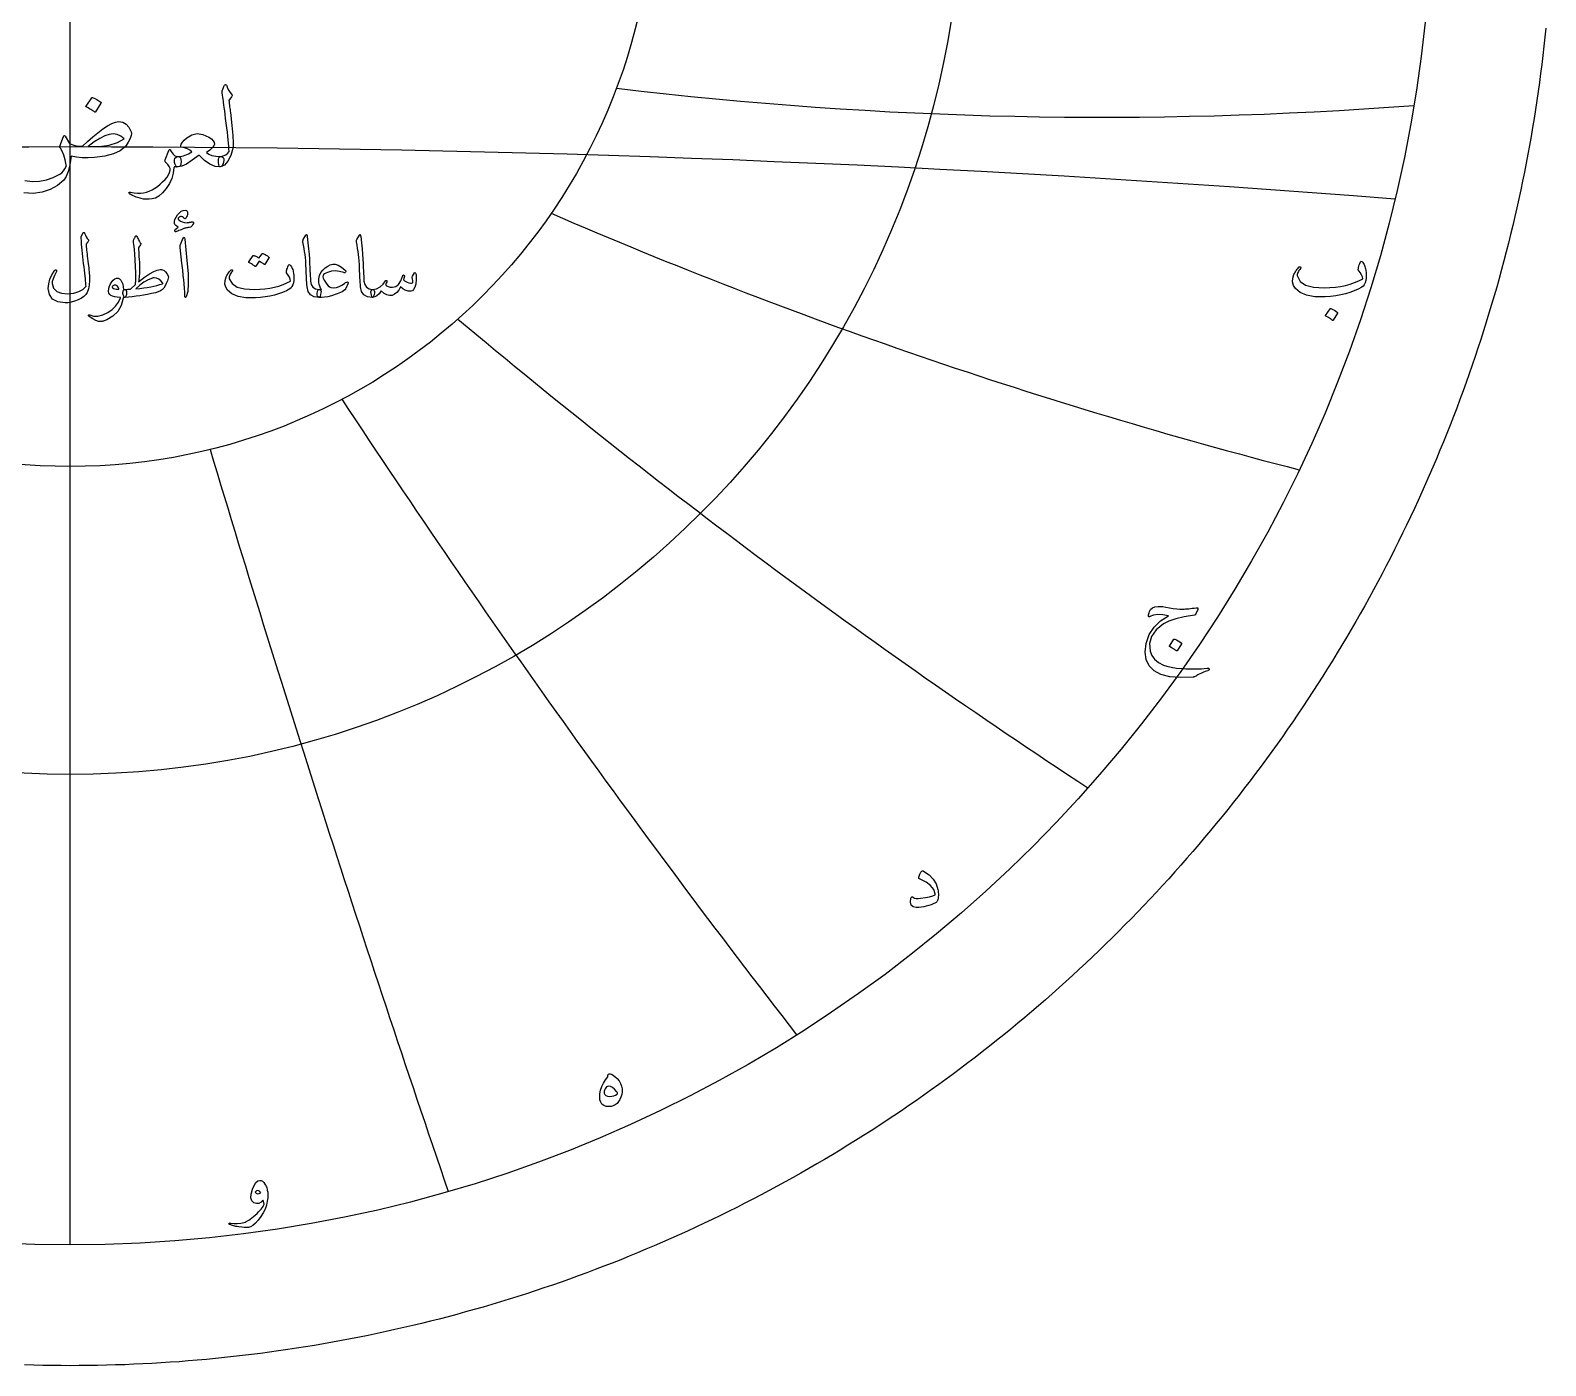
# Model space of a CAD drawing. Header units: millimetres. Extents: x -71 to 71, y -71 to 73.
# Drawn here: x -1.9 to 70.4, y -70.8 to -7 of the extents above; entities that cross this region are included whole.
import ezdxf

# ---------------------------------------------------------------- set-up
doc = ezdxf.new("R2010")
doc.units = ezdxf.units.MM
for name, color, linetype in [('CUT_OUTER', 1, 'Continuous'), ('ENGRAVE', 7, 'Continuous'), ('ENGRAVE_FINE', 8, 'Continuous'), ('TEXT', 5, 'Continuous')]:
    doc.layers.add(name, color=color, linetype=linetype)

msp = doc.modelspace()

# ---------------------------------------------------------------- linework, layer by layer
at = {"layer": 'CUT_OUTER'}
msp.add_lwpolyline([(70.4218, -6.9359), (70.3779, -7.3679), (70.3313, -7.7996), (70.2822, -8.231), (70.2303, -8.6621), (70.1759, -9.0928), (70.1187, -9.5233), (70.059, -9.9533), (69.9966, -10.383), (69.9316, -10.8123), (69.8639, -11.2412), (69.7936, -11.6697), (69.7207, -12.0977), (69.6452, -12.5253), (69.567, -12.9524), (69.4862, -13.379), (69.4028, -13.8051), (69.3168, -14.2307), (69.2282, -14.6557), (69.137, -15.0802), (69.0431, -15.5042), (68.9467, -15.9275), (68.8477, -16.3502), (68.746, -16.7724), (68.6418, -17.1939), (68.535, -17.6147), (68.4257, -18.0349), (68.3137, -18.4544), (68.1992, -18.8733), (68.0821, -19.2914), (67.9625, -19.7087), (67.8403, -20.1254), (67.7155, -20.5413), (67.5882, -20.9564), (67.4583, -21.3707), (67.3259, -21.7842), (67.191, -22.1969), (67.0535, -22.6088), (66.9135, -23.0198), (66.771, -23.4299), (66.626, -23.8392), (66.4785, -24.2475), (66.3285, -24.655), (66.1759, -25.0615), (66.0209, -25.4671), (65.8634, -25.8717), (65.7034, -26.2753), (65.541, -26.678), (65.376, -27.0796), (65.2086, -27.4803), (65.0388, -27.8799), (64.8665, -28.2784), (64.6918, -28.6759), (64.5146, -29.0723), (64.335, -29.4676), (64.153, -29.8618), (63.9685, -30.2549), (63.7817, -30.6468), (63.5925, -31.0376), (63.4008, -31.4272), (63.2068, -31.8156), (63.0104, -32.2029), (62.8116, -32.5889), (62.6105, -32.9737), (62.407, -33.3572), (62.2011, -33.7395), (61.9929, -34.1205), (61.7824, -34.5003), (61.5695, -34.8787), (61.3544, -35.2558), (61.1369, -35.6316), (60.9171, -36.0061), (60.695, -36.3792), (60.4707, -36.7509), (60.244, -37.1213), (60.0151, -37.4902), (59.784, -37.8578), (59.5505, -38.2239), (59.3149, -38.5886), (59.077, -38.9518), (58.8369, -39.3135), (58.5945, -39.6738), (58.35, -40.0326), (58.1033, -40.3899), (57.8543, -40.7456), (57.6032, -41.0998), (57.35, -41.4525), (57.0946, -41.8036), (56.837, -42.1532), (56.5773, -42.5011), (56.3154, -42.8475), (56.0514, -43.1922), (55.7854, -43.5353), (55.5172, -43.8768), (55.2469, -44.2166), (54.9746, -44.5548), (54.7002, -44.8913), (54.4237, -45.226), (54.1451, -45.5591), (53.8646, -45.8905), (53.582, -46.2201), (53.2974, -46.548), (53.0108, -46.8742), (52.7222, -47.1986), (52.4316, -47.5212), (52.139, -47.842), (51.8444, -48.161), (51.548, -48.4782), (51.2495, -48.7936), (50.9492, -49.1072), (50.6469, -49.4188), (50.3427, -49.7287), (50.0366, -50.0366), (49.7287, -50.3427), (49.4188, -50.6469), (49.1072, -50.9492), (48.7936, -51.2495), (48.4782, -51.548), (48.161, -51.8444), (47.842, -52.139), (47.5212, -52.4316), (47.1986, -52.7222), (46.8742, -53.0108), (46.548, -53.2974), (46.2201, -53.582), (45.8905, -53.8646), (45.5591, -54.1451), (45.226, -54.4237), (44.8913, -54.7002), (44.5548, -54.9746), (44.2166, -55.2469), (43.8768, -55.5172), (43.5353, -55.7854), (43.1922, -56.0514), (42.8475, -56.3154), (42.5011, -56.5773), (42.1532, -56.837), (41.8036, -57.0946), (41.4525, -57.35), (41.0998, -57.6032), (40.7456, -57.8543), (40.3899, -58.1033), (40.0326, -58.35), (39.6738, -58.5945), (39.3135, -58.8369), (38.9518, -59.077), (38.5886, -59.3149), (38.2239, -59.5505), (37.8578, -59.784), (37.4902, -60.0151), (37.1213, -60.244), (36.7509, -60.4707), (36.3792, -60.695), (36.0061, -60.9171), (35.6316, -61.1369), (35.2558, -61.3544), (34.8787, -61.5695), (34.5003, -61.7824), (34.1205, -61.9929), (33.7395, -62.2011), (33.3572, -62.407), (32.9737, -62.6105), (32.5889, -62.8116), (32.2029, -63.0104), (31.8156, -63.2068), (31.4272, -63.4008), (31.0376, -63.5925), (30.6468, -63.7817), (30.2549, -63.9685), (29.8618, -64.153), (29.4676, -64.335), (29.0723, -64.5146), (28.6759, -64.6918), (28.2784, -64.8665), (27.8799, -65.0388), (27.4803, -65.2086), (27.0796, -65.376), (26.678, -65.541), (26.2753, -65.7034), (25.8717, -65.8634), (25.4671, -66.0209), (25.0615, -66.1759), (24.655, -66.3285), (24.2475, -66.4785), (23.8392, -66.626), (23.4299, -66.771), (23.0198, -66.9135), (22.6088, -67.0535), (22.1969, -67.191), (21.7842, -67.3259), (21.3707, -67.4583), (20.9564, -67.5882), (20.5413, -67.7155), (20.1254, -67.8403), (19.7087, -67.9625), (19.2914, -68.0821), (18.8733, -68.1992), (18.4544, -68.3137), (18.0349, -68.4257), (17.6147, -68.535), (17.1939, -68.6418), (16.7724, -68.746), (16.3502, -68.8477), (15.9275, -68.9467), (15.5042, -69.0431), (15.0802, -69.137), (14.6557, -69.2282), (14.2307, -69.3168), (13.8051, -69.4028), (13.379, -69.4862), (12.9524, -69.567), (12.5253, -69.6452), (12.0977, -69.7207), (11.6697, -69.7936), (11.2412, -69.8639), (10.8123, -69.9316), (10.383, -69.9966), (9.9533, -70.059), (9.5233, -70.1187), (9.0928, -70.1759), (8.6621, -70.2303), (8.231, -70.2822), (7.7996, -70.3313), (7.3679, -70.3779), (6.9359, -70.4218), (6.5037, -70.463), (6.0712, -70.5016), (5.6385, -70.5375), (5.2056, -70.5708), (4.7725, -70.6014), (4.3392, -70.6293), (3.9058, -70.6546), (3.4722, -70.6773), (3.0384, -70.6972), (2.6046, -70.7146), (2.1706, -70.7292), (1.7366, -70.7412), (1.3025, -70.7505), (0.8684, -70.7572), (0.4342, -70.7612), (0, -70.7625), (-0.4342, -70.7612), (-0.8684, -70.7572), (-1.3025, -70.7505), (-1.7366, -70.7412), (-2.1706, -70.7292)], dxfattribs=at)
at = {"layer": 'ENGRAVE'}
for points in [[(0, -65), (0, 65)], [(0, -65), (0, -27.8517)]]:
    msp.add_lwpolyline(points, dxfattribs=at)
for radius in [65, 42.5483, 27.8517]:
    msp.add_circle((0, 0), radius, dxfattribs=at)
for centre, radius, start, end in [((49.2837, 183.9292), 195.1133, 263.167383, 274.36295), ((118.9428, 206.0149), 241.6607, 246.597817, 255.554271), ((224.1807, 224.1807), 319.8818, 229.986389, 236.70373), ((411.7152, 237.7039), 477.308, 213.342642, 217.820869), ((918.2421, 246.0422), 951.5858, 196.6768919, 198.9160054)]:
    msp.add_arc(centre, radius, start, end, dxfattribs=at)
at = {"layer": 'ENGRAVE_FINE'}
msp.add_arc((0, -818.7289), 806.1255, 85.5016347, 94.4983653, dxfattribs=at)
at = {"layer": 'TEXT'}
for points in [[(7.2572, -9.9263), (7.2944, -9.8365), (7.3232, -9.7654), (7.3439, -9.7128), (7.3562, -9.6788), (7.3659, -9.6571), (7.3782, -9.6416), (7.3934, -9.6323), (7.4112, -9.6293), (7.4315, -9.6327), (7.4484, -9.643), (7.4618, -9.6602), (7.4717, -9.6843), (7.5175, -9.8022), (7.5721, -9.9084), (7.6357, -10.0029), (7.7082, -10.0858), (7.7285, -10.1122), (7.7344, -10.1421), (7.7258, -10.1755), (7.7027, -10.2123), (7.5817, -10.3828), (7.59, -10.4591), (7.5982, -10.534), (7.6065, -10.6076), (7.6147, -10.6798), (7.623, -10.7506), (7.6312, -10.82), (7.6395, -10.8881), (7.6477, -10.9548), (7.7237, -11.5721), (7.7701, -12.0548), (7.787, -12.4026), (7.7742, -12.6158), (7.6704, -13.0025), (7.535, -13.2881), (7.3679, -13.4727), (7.1692, -13.5563), (7.1637, -13.5563), (7.1582, -13.5563), (7.1527, -13.5563), (7.1472, -13.5563), (7.1146, -13.5253), (7.0936, -13.4545), (7.0843, -13.3438), (7.0867, -13.1933), (7.0919, -13.1376), (7.1074, -13.097), (7.1332, -13.0716), (7.1692, -13.0613), (7.3088, -13.0334), (7.425, -12.9829), (7.5178, -12.9097), (7.5872, -12.8138), (7.5826, -12.6986), (7.5742, -12.5676), (7.562, -12.4208), (7.546, -12.2583), (7.5266, -12.0805), (7.5041, -11.8884), (7.4785, -11.6818), (7.4497, -11.4608), (7.4233, -11.2435), (7.3989, -11.0483), (7.3765, -10.875), (7.3562, -10.7238), (7.3387, -10.5945), (7.3246, -10.4873), (7.314, -10.402), (7.3067, -10.3388), (7.2517, -10.0253), (7.25, -9.9943), (7.2504, -9.9675), (7.2528, -9.9448), (7.2572, -9.9263)], [(1.0312, -10.2508), (1.0381, -10.2439), (1.0477, -10.2398), (1.0601, -10.2384), (1.0752, -10.2398), (1.1822, -10.2831), (1.2829, -10.336), (1.3774, -10.3986), (1.4657, -10.4708), (1.4743, -10.4818), (1.4781, -10.4928), (1.4771, -10.5038), (1.4712, -10.5148), (1.2127, -10.9328), (1.2031, -10.9427), (1.1907, -10.9451), (1.1756, -10.94), (1.1578, -10.9273), (1.1423, -10.9163), (1.1179, -10.8998), (1.0845, -10.8778), (1.0422, -10.8503), (0.9903, -10.8173), (0.9281, -10.7788), (0.8556, -10.7348), (0.7727, -10.6853), (0.7617, -10.677), (0.7562, -10.6688), (0.7562, -10.6605), (0.7617, -10.6523)], [(2.5877, -12.2088), (2.419, -12.0802), (2.2426, -12.0025), (2.0587, -11.9757), (1.8672, -11.9998), (1.6596, -12.073), (1.4217, -12.1936), (1.1536, -12.3617), (0.8552, -12.5773), (1.3987, -12.579), (1.8686, -12.5181), (2.265, -12.3947), (2.5877, -12.2088)], [(7.1692, -13.0613), (7.2497, -13.0733), (7.304, -13.1094), (7.3322, -13.1695), (7.3342, -13.2538), (7.3074, -13.384), (7.271, -13.4779), (7.2249, -13.5353), (7.1692, -13.5563), (6.9159, -13.5332), (6.6619, -13.4311), (6.4072, -13.25), (6.1517, -12.9898), (5.8297, -13.2397), (5.5564, -13.4174), (5.3319, -13.5229), (5.1562, -13.5563), (5.0982, -13.5432), (5.0504, -13.504), (5.0129, -13.4387), (4.9857, -13.3473), (4.9778, -13.2263), (5.0036, -13.1383), (5.0631, -13.0833), (5.1562, -13.0613), (5.241, -13.053), (5.3247, -13.0393), (5.4074, -13.02), (5.489, -12.9953), (5.5696, -12.9647), (5.6492, -12.9279), (5.7277, -12.8849), (5.8052, -12.8358), (5.71, -12.7581), (5.5949, -12.6955), (5.4598, -12.6481), (5.3047, -12.6158), (5.2907, -12.6099), (5.2814, -12.5979), (5.2769, -12.5797), (5.2772, -12.5553), (5.3034, -12.471), (5.3597, -12.3779), (5.4464, -12.2758), (5.5632, -12.1648), (5.807, -12.0187), (6.0651, -11.9654), (6.3377, -12.0049), (6.6247, -12.1373), (6.7464, -12.2218), (6.831, -12.305), (6.8784, -12.3868), (6.8887, -12.4673), (6.8585, -12.5539), (6.7842, -12.6488), (6.666, -12.7519), (6.5037, -12.8633), (6.6196, -12.9499), (6.7691, -13.0118), (6.9523, -13.0489), (7.1692, -13.0613)], [(4.5347, -13.2153), (4.7052, -12.7753), (4.7242, -12.7402), (4.7424, -12.723), (4.7599, -12.7237), (4.7767, -12.7423), (4.8228, -12.8193), (4.8675, -12.8853), (4.9108, -12.9403), (4.9527, -12.9843), (4.9988, -13.0179), (5.049, -13.042), (5.1033, -13.0564), (5.1617, -13.0613), (5.2195, -13.0764), (5.2607, -13.1218), (5.2855, -13.1974), (5.2937, -13.3033), (5.2855, -13.4098), (5.2607, -13.4875), (5.2195, -13.5363), (5.1617, -13.5563), (5.1174, -13.5583), (5.0724, -13.559), (5.0267, -13.5583), (4.9802, -13.5563), (4.9723, -13.5583), (4.9651, -13.5645), (4.9586, -13.5748), (4.9527, -13.5893), (4.9232, -13.8495), (4.851, -14.1021), (4.7362, -14.3472), (4.5787, -14.5848), (4.4031, -14.7913), (4.2336, -14.9436), (4.0703, -15.0416), (3.9132, -15.0853), (3.7654, -15.0966), (3.63, -15.0976), (3.5069, -15.0883), (3.3962, -15.0688), (3.3421, -15.0536), (3.2842, -15.0358), (3.2225, -15.0151), (3.157, -14.9918), (3.0881, -14.9649), (3.0161, -14.934), (2.941, -14.8989), (2.8627, -14.8598), (2.8432, -14.8508), (2.8284, -14.8405), (2.8184, -14.8288), (2.8132, -14.8158), (2.8098, -14.7982), (2.8105, -14.7841), (2.8153, -14.7735), (2.8242, -14.7663), (2.8359, -14.7597), (2.849, -14.7566), (2.8634, -14.757), (2.8792, -14.7608), (3.0525, -14.7958), (3.2147, -14.813), (3.366, -14.8123), (3.5062, -14.7938), (3.645, -14.7571), (3.7806, -14.7078), (3.9131, -14.6458), (4.0425, -14.571), (4.1692, -14.4839), (4.2934, -14.3847), (4.4153, -14.2735), (4.5347, -14.1503), (4.6245, -14.0378), (4.6956, -13.9261), (4.7482, -13.8151), (4.7822, -13.7048), (4.7723, -13.6278), (4.7314, -13.5398), (4.6595, -13.4408), (4.5567, -13.3308), (4.5389, -13.307), (4.5292, -13.2799), (4.5279, -13.2493), (4.5347, -13.2153)], [(5.742, -16.43), (5.6882, -16.4401), (5.6384, -16.4496), (5.5923, -16.4586), (5.5502, -16.4671), (5.5122, -16.4754), (5.4785, -16.4836), (5.4493, -16.4919), (5.4244, -16.5001), (5.3991, -16.5095), (5.3687, -16.5213), (5.3331, -16.5353), (5.2924, -16.5517), (5.2465, -16.5706), (5.1954, -16.5924), (5.1392, -16.617), (5.0779, -16.6445), (5.0529, -16.6528), (5.0315, -16.6528), (5.0137, -16.6445), (4.9995, -16.628), (4.991, -16.5875), (5.015, -16.5403), (5.0714, -16.4865), (5.1604, -16.4259), (5.0923, -16.3872), (5.0408, -16.3454), (5.0057, -16.3006), (4.9871, -16.2526), (4.9835, -16.1621), (5.0057, -16.0639), (5.0536, -15.9579), (5.1274, -15.8443), (5.2153, -15.7424), (5.3058, -15.672), (5.3989, -15.6331), (5.4945, -15.6256), (5.5479, -15.639), (5.5842, -15.6669), (5.6036, -15.7092), (5.6059, -15.7659), (5.5966, -15.8272), (5.5811, -15.8834), (5.5595, -15.9345), (5.5316, -15.9804), (5.5038, -16.0126), (5.478, -16.0268), (5.4543, -16.0229), (5.4326, -16.001), (5.4079, -15.9683), (5.379, -15.9443), (5.346, -15.9291), (5.3089, -15.9226), (5.2699, -15.9226), (5.2357, -15.9309), (5.206, -15.9474), (5.181, -15.9721), (5.1627, -16.002), (5.1573, -16.0299), (5.1648, -16.0557), (5.1851, -16.0794), (5.2614, -16.1358), (5.3543, -16.1773), (5.4636, -16.2039), (5.5894, -16.2155), (5.6003, -16.2151), (5.6126, -16.214), (5.6261, -16.212), (5.6409, -16.2093), (5.6571, -16.2061), (5.6745, -16.2026), (5.6931, -16.1989), (5.7131, -16.1949), (5.7348, -16.1909), (5.7544, -16.1871), (5.7719, -16.1837), (5.7874, -16.1804), (5.801, -16.1777), (5.8132, -16.1758), (5.8237, -16.1746), (5.8328, -16.1743), (5.8498, -16.1761), (5.8637, -16.1815), (5.8745, -16.1905), (5.8823, -16.2031), (5.8871, -16.2152), (5.8895, -16.2268), (5.8892, -16.2379), (5.8864, -16.2485), (5.8464, -16.3233), (5.809, -16.3784), (5.7742, -16.414), (5.742, -16.43)], [(0.6105, -16.7105), (0.6177, -16.6979), (0.627, -16.6888), (0.6383, -16.6834), (0.6517, -16.6816), (0.6652, -16.6839), (0.6765, -16.6909), (0.6858, -16.7025), (0.693, -16.7188), (0.7314, -16.8134), (0.7724, -16.8951), (0.816, -16.9639), (0.8621, -17.0199), (0.8758, -17.04), (0.8797, -17.0632), (0.8737, -17.0895), (0.858, -17.1189), (0.8479, -17.1331), (0.8384, -17.1467), (0.8294, -17.1599), (0.8209, -17.1725), (0.8129, -17.1844), (0.8054, -17.1952), (0.7984, -17.205), (0.792, -17.2138), (0.7812, -17.2297), (0.7734, -17.2488), (0.7688, -17.271), (0.7673, -17.2963), (0.7721, -17.3675), (0.7786, -17.4453), (0.7866, -17.5294), (0.7961, -17.6201), (0.807, -17.7171), (0.8188, -17.8206), (0.8317, -17.9306), (0.8456, -18.047), (0.8612, -18.1631), (0.875, -18.2723), (0.887, -18.3746), (0.8972, -18.4698), (0.9058, -18.5584), (0.9132, -18.6405), (0.9192, -18.7162), (0.924, -18.7854), (0.9294, -18.9903), (0.9127, -19.1845), (0.8737, -19.3678), (0.8126, -19.5403), (0.7531, -19.6416), (0.661, -19.7352), (0.5365, -19.821), (0.3795, -19.8991), (0.2093, -19.9638), (0.0495, -20.0095), (-0.1, -20.036), (-0.2392, -20.0435), (-0.5878, -19.9956), (-0.8374, -19.8641), (-0.9879, -19.6491), (-1.0395, -19.3505), (-1.0215, -19.128), (-0.9632, -18.9102), (-0.8647, -18.6969), (-0.726, -18.4884), (-0.7154, -18.4763), (-0.7043, -18.4688), (-0.6927, -18.4659), (-0.6806, -18.4678), (-0.6677, -18.4727), (-0.6579, -18.4791), (-0.6512, -18.4871), (-0.6476, -18.4966), (-0.645, -18.5108), (-0.6456, -18.5245), (-0.6492, -18.5376), (-0.6559, -18.5503), (-0.7505, -18.7346), (-0.8157, -18.8916), (-0.8516, -19.0213), (-0.858, -19.1236), (-0.7892, -19.3441), (-0.6404, -19.498), (-0.4117, -19.5854), (-0.1031, -19.6063), (0.1751, -19.5761), (0.4115, -19.5062), (0.6061, -19.3967), (0.759, -19.2474), (0.7558, -19.1753), (0.7502, -19.0911), (0.7424, -18.9949), (0.7322, -18.8864), (0.7194, -18.7657), (0.7038, -18.6322), (0.6854, -18.4862), (0.6641, -18.3275), (0.644, -18.1638), (0.6249, -18.0027), (0.6069, -17.8441), (0.5899, -17.6881), (0.5741, -17.5347), (0.56, -17.3839), (0.5473, -17.2357), (0.5363, -17.09), (0.5198, -16.9498), (0.5205, -16.9338), (0.5228, -16.9188), (0.5267, -16.9049), (0.5321, -16.892)], [(3.1268, -16.859), (3.1365, -16.8484), (3.1453, -16.8415), (3.153, -16.8381), (3.1598, -16.8384), (3.1677, -16.842), (3.1752, -16.8487), (3.1822, -16.8585), (3.1886, -16.8714), (3.2148, -16.9271), (3.2397, -16.9786), (3.2633, -17.0261), (3.2856, -17.0694), (3.3068, -17.1081), (3.3273, -17.1416), (3.3471, -17.1699), (3.366, -17.1931), (3.3799, -17.2122), (3.3846, -17.2323), (3.3799, -17.2535), (3.366, -17.2756), (3.2835, -17.3788), (3.2729, -17.3965), (3.266, -17.4169), (3.2626, -17.4399), (3.2629, -17.4654), (3.2763, -17.66), (3.2876, -17.8315), (3.2969, -17.9797), (3.3041, -18.1048), (3.3095, -18.2068), (3.3134, -18.2863), (3.3157, -18.343), (3.3165, -18.377), (3.3156, -18.4776), (3.3129, -18.5729), (3.3084, -18.6632), (3.3021, -18.7483), (3.2942, -18.8282), (3.285, -18.9029), (3.2746, -18.9726), (3.2629, -19.037), (3.5431, -18.8225), (3.7857, -18.6575), (3.9907, -18.542), (4.158, -18.476), (4.2325, -18.4585), (4.2993, -18.4513), (4.3583, -18.4543), (4.4096, -18.4678), (4.4821, -18.5054), (4.5509, -18.5647), (4.6161, -18.6456), (4.6777, -18.7483), (4.6873, -18.7727), (4.6912, -18.8008), (4.6894, -18.8326), (4.6819, -18.8679), (4.6409, -18.9947), (4.5922, -19.1154), (4.5357, -19.2298), (4.4715, -19.3381), (4.4091, -19.4077), (4.3209, -19.4681), (4.207, -19.5191), (4.0673, -19.5609), (3.8802, -19.6023), (3.6945, -19.6398), (3.51, -19.6734), (3.3268, -19.7032), (3.1452, -19.7288), (2.9654, -19.7501), (2.7873, -19.767), (2.6111, -19.7795), (2.5913, -19.7738), (2.573, -19.7568), (2.5562, -19.7285), (2.541, -19.6888), (2.5276, -19.64), (2.5204, -19.5928), (2.5193, -19.5472), (2.5245, -19.5031), (2.5361, -19.4647), (2.5544, -19.4361), (2.5794, -19.4173), (2.6111, -19.4083), (2.6533, -19.4059), (2.6931, -19.4031), (2.7306, -19.3997), (2.7658, -19.3959), (2.7987, -19.392), (2.8292, -19.3887), (2.8575, -19.3858), (2.8834, -19.3835), (3.1144, -19.1608), (3.1164, -19.1511), (3.1185, -19.1386), (3.1206, -19.1232), (3.1226, -19.1051), (3.1247, -19.0841), (3.1268, -19.0602), (3.1288, -19.0335), (3.1309, -19.004), (3.1327, -18.9719), (3.134, -18.9375), (3.1347, -18.9007), (3.135, -18.8617), (3.135, -18.8206), (3.135, -18.7776), (3.135, -18.7329), (3.135, -18.6864), (3.1345, -18.6338), (3.1329, -18.5709), (3.1304, -18.4977), (3.1268, -18.4141), (3.1221, -18.3208), (3.1164, -18.2182), (3.1097, -18.1063), (3.102, -17.9851), (3.0842, -17.7162), (3.068, -17.5035), (3.0533, -17.347), (3.0401, -17.2468), (3.0296, -17.1823), (3.0226, -17.1333), (3.0192, -17.0998), (3.0195, -17.0818), (3.032, -17.0477), (3.0448, -17.0158), (3.0578, -16.9858), (3.0711, -16.958), (3.0846, -16.9317), (3.0984, -16.9064), (3.1124, -16.8822), (3.1268, -16.859)], [(5.3666, -17.0158), (5.4061, -16.9394), (5.4378, -16.9126), (5.4618, -16.9353), (5.478, -17.0075), (5.5729, -18.0181), (5.6293, -18.6384), (5.642, -19.1339), (5.6108, -19.5047), (5.5358, -19.7506), (5.5221, -19.7707), (5.51, -19.7816), (5.4994, -19.7831), (5.4904, -19.7754), (5.4832, -19.7633), (5.478, -19.7475), (5.4749, -19.7282), (5.4739, -19.7053), (5.4739, -19.5266), (5.4656, -19.3371), (5.4491, -19.1368), (5.4244, -18.9256), (5.419, -18.8705), (5.4027, -18.7214), (5.3756, -18.4786), (5.3377, -18.1419), (5.247, -17.3953), (5.2449, -17.3556), (5.247, -17.3189), (5.2532, -17.2854), (5.2635, -17.255)], [(11.2571, -16.8095), (11.2651, -16.7971), (11.2726, -16.7889), (11.2796, -16.7848), (11.286, -16.7848), (11.2958, -16.7902), (11.3046, -16.8064), (11.3123, -16.8335), (11.319, -16.8714), (11.353, -17.1795), (11.3809, -17.4643), (11.4025, -17.726), (11.418, -17.9645), (11.4279, -18.1684), (11.4371, -18.3512), (11.4455, -18.5129), (11.4531, -18.6534), (11.4596, -18.7727), (11.4649, -18.871), (11.4689, -18.9481), (11.4716, -19.004), (11.5082, -19.1716), (11.5892, -19.2948), (11.7145, -19.3737), (11.8841, -19.4083), (11.9313, -19.4206), (11.9615, -19.4495), (11.9746, -19.4949), (11.9708, -19.5568), (11.9514, -19.6542), (11.9305, -19.7238), (11.9081, -19.7656), (11.8841, -19.7795), (11.6454, -19.7481), (11.4696, -19.6537), (11.3566, -19.4964), (11.3066, -19.2763), (11.2988, -19.1709), (11.2917, -19.0654), (11.2854, -18.9595), (11.2798, -18.8534), (11.2748, -18.7471), (11.27, -18.6405), (11.2655, -18.5336), (11.2613, -18.4265), (11.2535, -18.2222), (11.2427, -18.0382), (11.2288, -17.8747), (11.2118, -17.7314), (11.1916, -17.5939), (11.1684, -17.4473), (11.1421, -17.2917), (11.1128, -17.1271), (11.1089, -17.0975), (11.1097, -17.0704), (11.1151, -17.0459), (11.1251, -17.024)], [(13.8105, -16.8095), (13.8185, -16.7971), (13.826, -16.7889), (13.8329, -16.7848), (13.8394, -16.7848), (13.8492, -16.7902), (13.8579, -16.8064), (13.8657, -16.8335), (13.8724, -16.8714), (13.9064, -17.1795), (13.9343, -17.4643), (13.9559, -17.726), (13.9714, -17.9645), (13.9813, -18.1684), (13.9905, -18.3512), (13.9988, -18.5129), (14.0064, -18.6534), (14.013, -18.7727), (14.0183, -18.871), (14.0223, -18.9481), (14.025, -19.004), (14.0616, -19.1716), (14.1426, -19.2948), (14.2679, -19.3737), (14.4375, -19.4083), (14.4847, -19.4206), (14.5148, -19.4495), (14.528, -19.4949), (14.5241, -19.5568), (14.5048, -19.6542), (14.4839, -19.7238), (14.4615, -19.7656), (14.4375, -19.7795), (14.1988, -19.7481), (14.0229, -19.6537), (13.91, -19.4964), (13.86, -19.2763), (13.8521, -19.1709), (13.845, -19.0654), (13.8387, -18.9595), (13.8332, -18.8534), (13.8282, -18.7471), (13.8234, -18.6405), (13.8189, -18.5336), (13.8146, -18.4265), (13.8069, -18.2222), (13.7961, -18.0382), (13.7821, -17.8747), (13.7651, -17.7314), (13.745, -17.5939), (13.7218, -17.4473), (13.6955, -17.2917), (13.6661, -17.1271), (13.6623, -17.0975), (13.663, -17.0704), (13.6684, -17.0459), (13.6785, -17.024)], [(9.1616, -17.6964), (9.1668, -17.6912), (9.174, -17.6881), (9.1833, -17.6871), (9.1946, -17.6881), (9.2352, -17.7033), (9.2745, -17.7201), (9.3126, -17.7384), (9.3493, -17.7583), (9.385, -17.7799), (9.42, -17.8036), (9.4541, -17.8294), (9.4875, -17.8573), (9.4939, -17.8658), (9.4968, -17.8748), (9.496, -17.8843), (9.4916, -17.8944), (9.2936, -18.2079), (9.2882, -18.212), (9.2802, -18.212), (9.2696, -18.2079), (9.2565, -18.1996), (9.2475, -18.192), (9.2328, -18.1816), (9.2124, -18.1683), (9.1864, -18.1522), (9.1544, -18.133), (9.1163, -18.1104), (9.0719, -18.0845), (9.0214, -18.0553), (8.8646, -18.2986), (8.8574, -18.3061), (8.8481, -18.3079), (8.8368, -18.304), (8.8234, -18.2945), (8.8118, -18.2863), (8.7935, -18.2739), (8.7685, -18.2574), (8.7368, -18.2368), (8.6978, -18.212), (8.6512, -18.1831), (8.5968, -18.1501), (8.5346, -18.113), (8.5282, -18.1068), (8.5253, -18.1006), (8.5261, -18.0944), (8.5305, -18.0883), (8.7326, -17.7871), (8.7378, -17.782), (8.745, -17.7789), (8.7543, -17.7778), (8.7656, -17.7789), (8.8002, -17.7901), (8.8337, -17.8031), (8.8662, -17.8179), (8.8976, -17.8346), (8.928, -17.8527), (8.9574, -17.8722), (8.9858, -17.893), (9.0131, -17.915)], [(61.6723, -18.0863), (61.7019, -18.1234), (61.7289, -18.1644), (61.7536, -18.2092), (61.7757, -18.2579), (61.7954, -18.3102), (61.8125, -18.3657), (61.8273, -18.4246), (61.8395, -18.4867), (61.8554, -18.6116), (61.8593, -18.7353), (61.851, -18.858), (61.8307, -18.9795), (61.7999, -19.0879), (61.7603, -19.1753), (61.7119, -19.2419), (61.6547, -19.2875), (61.4732, -19.3835), (61.2807, -19.469), (61.0772, -19.5441), (60.8627, -19.6087), (60.6372, -19.6623), (60.4007, -19.7044), (60.1532, -19.7349), (59.8947, -19.7539), (59.4101, -19.749), (59.0125, -19.6813), (58.7017, -19.551), (58.4779, -19.3579), (58.386, -19.2069), (58.3437, -19.0444), (58.3508, -18.8703), (58.4075, -18.6847), (58.4266, -18.6447), (58.4487, -18.6039), (58.4739, -18.5622), (58.5021, -18.5197), (58.5333, -18.4764), (58.5675, -18.4323), (58.6048, -18.3873), (58.6451, -18.3415), (58.6586, -18.3286), (58.6726, -18.3206), (58.6872, -18.3176), (58.7023, -18.3195), (58.7125, -18.3234), (58.721, -18.3305), (58.7279, -18.341), (58.7331, -18.3547), (58.7356, -18.3676), (58.7342, -18.38), (58.729, -18.3918), (58.7199, -18.4031), (58.6822, -18.4479), (58.6484, -18.4944), (58.6184, -18.5425), (58.5923, -18.5923), (58.5744, -18.6399), (58.5648, -18.6858), (58.5634, -18.7301), (58.5703, -18.7727), (58.7078, -19.0216), (58.9663, -19.1962), (59.3458, -19.2966), (59.8463, -19.3227), (60.1214, -19.3121), (60.3836, -19.2892), (60.6329, -19.2538), (60.8693, -19.2061), (61.093, -19.146), (61.3043, -19.0736), (61.5033, -18.9887), (61.6899, -18.8915), (61.6717, -18.8008), (61.6305, -18.7001), (61.5661, -18.5896), (61.4787, -18.4691), (61.4759, -18.4576), (61.4765, -18.4361), (61.4803, -18.4048), (61.4875, -18.3635), (61.4894, -18.3594), (61.4908, -18.3558), (61.4916, -18.3528), (61.4919, -18.3503), (61.5062, -18.2942), (61.5271, -18.2315), (61.5546, -18.1622), (61.5887, -18.0863), (61.6038, -18.0632), (61.6228, -18.0555), (61.6456, -18.0632), (61.6723, -18.0863)], [(10.5064, -18.245), (10.5341, -18.2798), (10.5595, -18.3182), (10.5826, -18.3602), (10.6033, -18.4059), (10.6217, -18.4549), (10.6379, -18.5069), (10.6517, -18.5621), (10.6631, -18.6204), (10.6781, -18.7374), (10.6817, -18.8534), (10.674, -18.9684), (10.6549, -19.0824), (10.626, -19.184), (10.5889, -19.2659), (10.5435, -19.3283), (10.4899, -19.3711), (10.3197, -19.4611), (10.1393, -19.5413), (9.9485, -19.6117), (9.7474, -19.6723), (9.536, -19.7225), (9.3143, -19.762), (9.0822, -19.7906), (8.8399, -19.8084), (8.3856, -19.8037), (8.0128, -19.7403), (7.7215, -19.6181), (7.5116, -19.4371), (7.4255, -19.2956), (7.3858, -19.1432), (7.3925, -18.98), (7.4456, -18.806), (7.4635, -18.7685), (7.4843, -18.7302), (7.5079, -18.6911), (7.5343, -18.6513), (7.5636, -18.6107), (7.5957, -18.5693), (7.6306, -18.5272), (7.6684, -18.4843), (7.681, -18.4721), (7.6942, -18.4647), (7.7078, -18.4618), (7.722, -18.4636), (7.7315, -18.4672), (7.7395, -18.4739), (7.746, -18.4837), (7.7509, -18.4966), (7.7532, -18.5087), (7.7519, -18.5203), (7.747, -18.5314), (7.7385, -18.542), (7.7032, -18.584), (7.6715, -18.6276), (7.6434, -18.6727), (7.6189, -18.7194), (7.6021, -18.764), (7.5931, -18.807), (7.5918, -18.8485), (7.5983, -18.8885), (7.7272, -19.1218), (7.9695, -19.2855), (8.3253, -19.3796), (8.7945, -19.4041), (9.0524, -19.3942), (9.2983, -19.3727), (9.532, -19.3395), (9.7536, -19.2948), (9.9633, -19.2385), (10.1614, -19.1706), (10.3479, -19.091), (10.5229, -18.9999), (10.5059, -18.9148), (10.4672, -18.8204), (10.4069, -18.7168), (10.3249, -18.6039), (10.3223, -18.5931), (10.3228, -18.5729), (10.3264, -18.5436), (10.3331, -18.5049), (10.3349, -18.501), (10.3362, -18.4977), (10.337, -18.4948), (10.3373, -18.4925), (10.3507, -18.4399), (10.3703, -18.3811), (10.396, -18.3162), (10.428, -18.245), (10.4422, -18.2233), (10.46, -18.2161), (10.4814, -18.2233), (10.5064, -18.245)], [(13.2743, -19.1071), (13.1629, -19.3546), (13.1487, -19.3791), (13.135, -19.399), (13.1219, -19.4142), (13.1093, -19.4248), (13.0451, -19.4687), (12.9762, -19.5098), (12.9027, -19.5481), (12.8246, -19.5836), (12.7421, -19.6167), (12.6555, -19.648), (12.5648, -19.6775), (12.4699, -19.7053), (12.2925, -19.7486), (12.1358, -19.7754), (11.9996, -19.7857), (11.8841, -19.7795), (11.84, -19.7594), (11.8109, -19.7197), (11.7967, -19.6604), (11.7975, -19.5815), (11.8081, -19.5103), (11.8233, -19.4578), (11.8431, -19.4237), (11.8676, -19.4083), (11.8718, -19.4083), (11.8759, -19.4083), (11.88, -19.4083), (11.8841, -19.4083), (11.9148, -19.4113), (11.945, -19.4124), (11.9746, -19.4113), (12.0038, -19.4083), (11.9537, -19.3343), (11.9151, -19.2525), (11.8877, -19.1631), (11.8718, -19.0659), (11.8694, -18.8919), (11.8996, -18.7369), (11.9622, -18.601), (12.0574, -18.4843), (12.1798, -18.3752), (12.2997, -18.2914), (12.417, -18.2329), (12.5318, -18.1996), (12.6555, -18.1999), (12.7958, -18.246), (12.9525, -18.3381), (13.1258, -18.476), (13.1453, -18.4974), (13.1546, -18.5203), (13.1536, -18.5448), (13.1423, -18.5709), (13.126, -18.591), (13.1062, -18.6018), (13.0827, -18.6034), (13.0556, -18.5956), (12.8615, -18.5394), (12.6668, -18.5193), (12.4717, -18.5353), (12.276, -18.5874), (12.1984, -18.6201), (12.1388, -18.6565), (12.0973, -18.6964), (12.0739, -18.74), (12.0682, -18.7952), (12.0842, -18.8658), (12.1218, -18.9519), (12.1811, -19.0535), (12.2533, -19.1561), (12.3214, -19.2329), (12.3853, -19.284), (12.4451, -19.3093), (12.5753, -19.3221), (12.706, -19.3072), (12.8373, -19.2644), (12.969, -19.1938), (13.0886, -19.1113), (13.1505, -19.0721), (13.2, -19.0494), (13.2371, -19.0432), (13.2619, -19.0535), (13.2719, -19.0661), (13.2773, -19.0793), (13.2781, -19.0929), (13.2743, -19.1071)], [(16.4381, -18.6039), (16.4471, -18.5977), (16.4577, -18.5998), (16.4698, -18.6101), (16.4835, -18.6286), (16.4982, -18.6601), (16.5093, -18.7049), (16.5168, -18.7632), (16.5206, -18.8349), (16.5219, -18.9163), (16.5175, -18.9958), (16.5075, -19.0731), (16.4917, -19.1484), (16.4459, -19.2948), (16.3948, -19.4), (16.3386, -19.4639), (16.2772, -19.4866), (16.1321, -19.4781), (15.9978, -19.4402), (15.8743, -19.3729), (15.7616, -19.2763), (15.6843, -19.4286), (15.5925, -19.5475), (15.4863, -19.6328), (15.3656, -19.6846), (15.239, -19.696), (15.1109, -19.664), (14.9812, -19.5887), (14.85, -19.4701), (14.7438, -19.6055), (14.6396, -19.7022), (14.5375, -19.7602), (14.4375, -19.7795), (14.4174, -19.7682), (14.3983, -19.7341), (14.3803, -19.6774), (14.3633, -19.598), (14.3571, -19.5196), (14.3674, -19.4619), (14.3942, -19.4248), (14.4375, -19.4083), (14.6278, -19.3652), (14.7943, -19.2814), (14.9371, -19.1569), (15.0563, -18.9916), (15.0627, -18.9826), (15.0697, -18.9762), (15.0771, -18.9723), (15.0851, -18.971), (15.0949, -18.972), (15.1037, -18.9751), (15.1114, -18.9803), (15.1181, -18.9875), (15.122, -19.0097), (15.113, -19.0473), (15.0911, -19.1004), (15.0563, -19.169), (15.1019, -19.2219), (15.1728, -19.2608), (15.2689, -19.2858), (15.3904, -19.2969), (15.5417, -19.2652), (15.674, -19.1618), (15.7871, -18.9867), (15.8813, -18.74), (15.8859, -18.7274), (15.8916, -18.7183), (15.8983, -18.7129), (15.906, -18.7111), (15.9176, -18.7122), (15.9277, -18.7153), (15.9362, -18.7204), (15.9431, -18.7276), (15.9483, -18.7379), (15.9514, -18.7483), (15.9524, -18.7586), (15.9514, -18.7689), (15.9101, -18.9421), (15.9583, -18.9849), (16.0163, -19.0226), (16.0841, -19.0551), (16.1618, -19.0824), (16.2373, -19.1002), (16.2948, -19.104), (16.3342, -19.094), (16.3556, -19.07), (16.3626, -19.0334), (16.3587, -18.9813), (16.344, -18.9138), (16.3185, -18.8308), (16.3229, -18.8073), (16.3443, -18.7617), (16.3827, -18.6939), (16.4381, -18.6039)], [(2.5286, -19.8249), (2.4319, -20.1644), (2.2698, -20.4488), (2.0421, -20.678), (1.749, -20.852), (1.708, -20.8697), (1.6675, -20.8855), (1.6276, -20.8996), (1.5881, -20.9118), (1.5495, -20.922), (1.5118, -20.9299), (1.4752, -20.9354), (1.4396, -20.9386), (1.3509, -20.926), (1.2334, -20.8798), (1.0869, -20.8002), (0.9116, -20.687), (0.8928, -20.6708), (0.8817, -20.655), (0.8784, -20.6398), (0.8828, -20.6251), (0.8925, -20.6138), (0.9054, -20.6086), (0.9214, -20.6097), (0.9405, -20.6169), (1.1228, -20.6759), (1.3272, -20.6757), (1.5538, -20.6161), (1.8026, -20.4973), (2.0058, -20.3593), (2.1739, -20.1972), (2.3069, -20.0108), (2.4049, -19.8001), (2.4041, -19.7927), (2.4018, -19.7867), (2.3979, -19.7823), (2.3925, -19.7795), (2.2504, -19.7713), (2.1295, -19.7548), (2.0298, -19.73), (1.9511, -19.697), (1.8903, -19.646), (1.8521, -19.5753), (1.8367, -19.4851), (1.8439, -19.3753), (1.8462, -19.3607), (1.849, -19.3459), (1.8524, -19.3308), (1.8562, -19.3154), (1.8606, -19.2996), (1.8655, -19.283), (1.8709, -19.2656), (1.8769, -19.2474), (1.9253, -19.1296), (1.9841, -19.0318), (2.0532, -18.9542), (2.1326, -18.8968), (2.2138, -18.8653), (2.2883, -18.8658), (2.3561, -18.8983), (2.4172, -18.9628), (2.4706, -19.0525), (2.5111, -19.1566), (2.5387, -19.2752), (2.5534, -19.4083), (2.5615, -19.4081), (2.5694, -19.4077), (2.577, -19.4071), (2.5843, -19.4062), (2.5917, -19.4053), (2.5993, -19.4046), (2.6071, -19.4043), (2.6152, -19.4041), (2.6431, -19.4101), (2.6648, -19.4278), (2.6802, -19.4575), (2.6895, -19.499), (2.6934, -19.5446), (2.6926, -19.5908), (2.6872, -19.6374), (2.6771, -19.6846), (2.664, -19.7261), (2.6493, -19.7558), (2.633, -19.7736), (2.6152, -19.7795), (2.5369, -19.7795), (2.5364, -19.787), (2.5348, -19.797), (2.5322, -19.8097), (2.5286, -19.8249)], [(2.3306, -19.3629), (2.2873, -19.2873), (2.2399, -19.234), (2.1883, -19.2028), (2.1326, -19.1938), (2.0994, -19.2025), (2.0697, -19.2164), (2.0437, -19.2355), (2.0213, -19.2598), (2.014, -19.2726), (2.013, -19.2866), (2.0182, -19.3015), (2.0295, -19.3175), (2.072, -19.3549), (2.1337, -19.3804), (2.2144, -19.3941), (2.3141, -19.3959), (2.3244, -19.3938), (2.3306, -19.3876), (2.3327, -19.3773), (2.3306, -19.3629)], [(4.0136, -18.8473), (3.9927, -18.848), (3.9713, -18.8503), (3.9494, -18.8542), (3.927, -18.8596), (3.7244, -18.9393), (3.5248, -19.0504), (3.3284, -19.193), (3.135, -19.367), (3.3281, -19.349), (3.5114, -19.3278), (3.6849, -19.3036), (3.8486, -19.2763), (4.0025, -19.2456), (4.1467, -19.2113), (4.281, -19.1734), (4.4055, -19.1319), (4.4171, -19.127), (4.423, -19.1205), (4.4233, -19.1125), (4.4179, -19.103), (4.3292, -18.9942), (4.2323, -18.9153), (4.1271, -18.8663), (4.0136, -18.8473)], [(60.1367, -20.3259), (60.1422, -20.3204), (60.1499, -20.3171), (60.1598, -20.316), (60.1719, -20.3171), (60.2574, -20.3518), (60.338, -20.3941), (60.4136, -20.4442), (60.4843, -20.5019), (60.4912, -20.5107), (60.4942, -20.5195), (60.4934, -20.5283), (60.4887, -20.5371), (60.2819, -20.8715), (60.2742, -20.8795), (60.2643, -20.8814), (60.2522, -20.8773), (60.2379, -20.8671), (60.2255, -20.8583), (60.206, -20.8451), (60.1793, -20.8275), (60.1455, -20.8055), (60.104, -20.7791), (60.0542, -20.7483), (59.9962, -20.7131), (59.9299, -20.6735), (59.9211, -20.6669), (59.9167, -20.6603), (59.9167, -20.6537), (59.9211, -20.6471)], [(53.8166, -34.671), (53.711, -34.9086), (53.7014, -34.9243), (53.6901, -34.9361), (53.6772, -34.9441), (53.6626, -34.9482), (53.1745, -35.0252), (52.7661, -35.1198), (52.4375, -35.232), (52.1886, -35.3618), (51.8396, -35.6464), (51.6155, -35.9591), (51.5162, -36.2998), (51.5418, -36.6686), (51.6193, -36.8682), (51.7508, -37.0448), (51.9361, -37.1982), (52.1754, -37.3286), (52.3434, -37.3869), (52.5527, -37.4342), (52.8032, -37.4705), (53.095, -37.4958), (53.2501, -37.5032), (53.403, -37.5079), (53.5537, -37.5098), (53.7022, -37.509), (53.8479, -37.5057), (53.9904, -37.5002), (54.1295, -37.4925), (54.2654, -37.4826), (54.2973, -37.4804), (54.3226, -37.4826), (54.3413, -37.4892), (54.3534, -37.5002), (54.36, -37.5137), (54.3622, -37.5277), (54.36, -37.5423), (54.3534, -37.5574), (54.3486, -37.5655), (54.3429, -37.5722), (54.3365, -37.5776), (54.3292, -37.5816), (54.3213, -37.585), (54.3132, -37.5887), (54.3048, -37.5927), (54.2962, -37.597), (54.1694, -37.6374), (54.0575, -37.6795), (53.9604, -37.7232), (53.8782, -37.7686), (53.8255, -37.8013), (53.7775, -37.8291), (53.7342, -37.8519), (53.6956, -37.8698), (53.6622, -37.8835), (53.6345, -37.894), (53.6127, -37.9011), (53.5966, -37.905), (52.9949, -37.9273), (52.4834, -37.8841), (52.0621, -37.7755), (51.731, -37.6014), (51.4917, -37.3627), (51.3504, -37.0646), (51.3069, -36.7071), (51.3614, -36.2902), (51.5055, -35.8703), (51.731, -35.5125), (52.0379, -35.2169), (52.4262, -34.9834), (52.1512, -34.9309), (51.9114, -34.9185), (51.7068, -34.9463), (51.5374, -35.0142), (51.5225, -35.0197), (51.5088, -35.023), (51.4961, -35.0241), (51.4846, -35.023), (51.475, -35.0194), (51.4681, -35.0131), (51.464, -35.004), (51.4626, -34.9922), (51.4686, -34.9375), (51.478, -34.8833), (51.4906, -34.8297), (51.5066, -34.7766), (51.5627, -34.6735), (51.6518, -34.5973), (51.7739, -34.5481), (51.929, -34.5258), (52.0272, -34.5266), (52.1501, -34.5379), (52.2978, -34.5596), (52.4702, -34.5918), (52.6481, -34.624), (52.8123, -34.6457), (52.9627, -34.657), (53.0994, -34.6578), (53.1651, -34.6549), (53.2347, -34.6506), (53.3081, -34.645), (53.3854, -34.638), (53.4665, -34.6293), (53.5515, -34.6187), (53.6403, -34.6062), (53.733, -34.5918), (53.7861, -34.5901), (53.8177, -34.6028), (53.8279, -34.6297), (53.8166, -34.671)], [(52.6814, -36.0966), (52.6869, -36.0911), (52.6946, -36.0878), (52.7045, -36.0867), (52.7166, -36.0878), (52.8021, -36.1224), (52.8827, -36.1648), (52.9583, -36.2148), (53.029, -36.2726), (53.0359, -36.2814), (53.0389, -36.2902), (53.0381, -36.299), (53.0334, -36.3078), (52.8266, -36.6422), (52.8189, -36.6502), (52.809, -36.6521), (52.7969, -36.648), (52.7826, -36.6378), (52.7702, -36.629), (52.7507, -36.6158), (52.724, -36.5982), (52.6902, -36.5762), (52.6487, -36.5498), (52.5989, -36.519), (52.5409, -36.4838), (52.4746, -36.4442), (52.4658, -36.4376), (52.4614, -36.431), (52.4614, -36.4244), (52.4658, -36.4178)], [(40.5051, -47.4508), (40.5225, -47.3984), (40.5397, -47.3512), (40.5566, -47.3093), (40.5733, -47.2726), (40.5894, -47.2408), (40.6046, -47.2137), (40.6191, -47.1913), (40.6327, -47.1736), (40.6539, -47.1565), (40.6778, -47.1494), (40.7045, -47.1521), (40.7339, -47.1648), (40.9943, -47.3394), (41.1948, -47.5421), (41.3353, -47.7728), (41.4159, -48.0316), (41.4272, -48.1056), (41.4346, -48.1779), (41.4382, -48.2486), (41.4379, -48.3176), (41.4335, -48.3844), (41.4247, -48.4485), (41.4115, -48.5098), (41.3939, -48.5684), (41.3782, -48.5997), (41.3576, -48.6278), (41.332, -48.6525), (41.3015, -48.674), (41.1964, -48.7254), (41.0881, -48.7697), (40.9764, -48.8068), (40.8615, -48.8368), (40.7438, -48.8602), (40.6239, -48.8775), (40.5018, -48.8888), (40.3775, -48.894), (40.2301, -48.8692), (40.1399, -48.7862), (40.1069, -48.6448), (40.1311, -48.4452), (40.1393, -48.4235), (40.1509, -48.4067), (40.1657, -48.3949), (40.1839, -48.388), (40.1996, -48.3899), (40.2158, -48.3957), (40.2326, -48.4053), (40.2499, -48.4188), (40.3035, -48.4477), (40.3764, -48.4639), (40.4685, -48.4675), (40.5799, -48.4584), (40.8216, -48.4232), (41.0188, -48.3836), (41.1714, -48.3396), (41.2795, -48.2912), (41.285, -48.2846), (41.2883, -48.2736), (41.2894, -48.2582), (41.2883, -48.2384), (41.2138, -48.0305), (41.0694, -47.8468), (40.8552, -47.6873), (40.5711, -47.552), (40.534, -47.5325), (40.5106, -47.5091), (40.501, -47.4819), (40.5051, -47.4508)], [(25.688, -56.8572), (25.7257, -56.8399), (25.7683, -56.8363), (25.8159, -56.8465), (25.8684, -56.8704), (25.999, -56.9579), (26.1093, -57.0574), (26.1992, -57.1691), (26.2688, -57.2928), (26.3169, -57.4218), (26.3425, -57.5535), (26.3455, -57.688), (26.326, -57.8252), (26.2905, -57.9504), (26.2413, -58.0617), (26.1783, -58.1594), (26.1016, -58.2432), (26.015, -58.3106), (25.9223, -58.3587), (25.8236, -58.3876), (25.7188, -58.3972), (25.5818, -58.3873), (25.4702, -58.3488), (25.3838, -58.2817), (25.3228, -58.186), (25.2862, -58.0697), (25.2733, -57.9363), (25.284, -57.7859), (25.3184, -57.6184), (25.3742, -57.4446), (25.4493, -57.2796), (25.5436, -57.1234), (25.6572, -56.976), (25.661, -56.9692), (25.6638, -56.9573), (25.6654, -56.9406), (25.666, -56.9188), (25.6674, -56.8952), (25.6715, -56.877), (25.6784, -56.8644), (25.688, -56.8572)], [(26.106, -57.8032), (26.1244, -57.7801), (26.1269, -57.7504), (26.1134, -57.7141), (26.084, -57.6712), (25.982, -57.5601), (25.8827, -57.482), (25.7862, -57.4369), (25.6924, -57.4248), (25.6478, -57.4328), (25.6066, -57.4567), (25.5686, -57.4966), (25.534, -57.5524), (25.5062, -57.6127), (25.4889, -57.6657), (25.482, -57.7117), (25.4856, -57.7504), (25.5164, -57.8217), (25.5692, -57.8725), (25.644, -57.9031), (25.7408, -57.9132), (25.8478, -57.9064), (25.9443, -57.8857), (26.0304, -57.8514), (26.106, -57.8032)], [(8.6966, -62.3429), (8.7769, -62.1564), (8.8638, -62.0239), (8.9573, -61.9452), (9.0574, -61.9205), (9.1201, -61.9315), (9.1806, -61.9645), (9.2389, -62.0195), (9.295, -62.0965), (9.322, -62.141), (9.3456, -62.1867), (9.366, -62.2334), (9.383, -62.2813), (9.3976, -62.3305), (9.4105, -62.3814), (9.4218, -62.4339), (9.4314, -62.4881), (9.4405, -62.6088), (9.4325, -62.751), (9.4075, -62.9146), (9.3654, -63.0997), (9.3033, -63.2914), (9.218, -63.4748), (9.1097, -63.65), (8.9782, -63.8169), (8.8405, -63.9624), (8.7175, -64.0688), (8.6095, -64.1362), (8.5162, -64.1645), (8.4211, -64.1694), (8.3116, -64.1667), (8.1879, -64.1562), (8.0498, -64.1381), (7.9799, -64.1267), (7.9151, -64.1144), (7.8556, -64.1014), (7.8012, -64.0875), (7.7519, -64.0733), (7.7072, -64.0594), (7.6672, -64.0458), (7.6318, -64.0325), (7.6109, -64.0209), (7.5966, -64.0083), (7.5889, -63.9945), (7.5878, -63.9797), (7.5947, -63.9648), (7.6065, -63.9555), (7.6233, -63.9516), (7.645, -63.9533), (7.8147, -63.9698), (7.9805, -63.9709), (8.1425, -63.9566), (8.3006, -63.9269), (8.3495, -63.9118), (8.4035, -63.8884), (8.4628, -63.8568), (8.5272, -63.8169), (8.597, -63.7688), (8.6719, -63.7124), (8.7521, -63.6478), (8.8374, -63.5749), (8.921, -63.4995), (8.9958, -63.4275), (9.0618, -63.3587), (9.119, -63.2933), (9.1672, -63.2309), (9.2059, -63.1712), (9.2354, -63.1143), (9.2554, -63.0601), (9.2439, -62.9781), (9.2312, -62.9171), (9.2175, -62.8769), (9.2026, -62.8577), (9.1133, -62.963), (9.0123, -63.0194), (8.8999, -63.0268), (8.7758, -62.9853), (8.6735, -62.8956), (8.6262, -62.7587), (8.6339, -62.5744), (8.6966, -62.3429)], [(9.097, -62.5057), (9.0321, -62.427), (8.965, -62.3979), (8.8957, -62.4182), (8.8242, -62.4881), (8.8825, -62.5354), (8.9474, -62.5541), (9.0189, -62.5442), (9.097, -62.5057)]]:
    msp.add_lwpolyline(points, close=True, dxfattribs=at)
msp.add_lwpolyline([(-2.1687, -14.1973), (-1.8123, -14.2548), (-1.4678, -14.2386), (-1.133, -14.1736), (-0.8078, -14.0598), (-0.4923, -13.8973), (-0.397, -13.8295), (-0.3149, -13.7474), (-0.2458, -13.6508), (-0.1898, -13.5398), (-0.1832, -13.5243), (-0.1801, -13.5054), (-0.1805, -13.483), (-0.1843, -13.4573), (-0.2327, -13.2111), (-0.2956, -12.9953), (-0.373, -12.8096), (-0.4648, -12.6543), (-0.483, -12.6257), (-0.4936, -12.6006), (-0.4967, -12.579), (-0.4923, -12.5608), (-0.3218, -12.1098), (-0.2973, -12.0757), (-0.2736, -12.0616), (-0.2506, -12.0675), (-0.2283, -12.0933), (-0.0248, -12.4398), (0.0842, -12.4913), (0.2241, -12.5305), (0.395, -12.5573), (0.5968, -12.5718), (0.8363, -12.3383), (1.0766, -12.1221), (1.3176, -11.9231), (1.5592, -11.7413), (1.7902, -11.5897), (1.9937, -11.4814), (2.1697, -11.4164), (2.3182, -11.3948), (2.3182, -11.3948), (2.5101, -11.4229), (2.673, -11.513), (2.8071, -11.6649), (2.9122, -11.8788), (2.9239, -11.9606), (2.915, -12.052), (2.8854, -12.1531), (2.8352, -12.2638), (2.7775, -12.3703), (2.7252, -12.459), (2.6785, -12.5298), (2.6372, -12.5828), (2.3966, -12.7808), (2.0707, -12.9348), (1.6596, -13.0448), (1.1632, -13.1108), (0.8645, -13.1252), (0.5789, -13.119), (0.3063, -13.0922), (0.0467, -13.0448), (-0.0144, -13.448), (-0.0935, -13.7721), (-0.1904, -14.0172), (-0.3053, -14.1833), (-0.6064, -14.4393), (-0.9488, -14.6301), (-1.3324, -14.7556), (-1.7573, -14.8158), (-2.2045, -14.7948)], dxfattribs=at)

doc.saveas('drawing.dxf')
